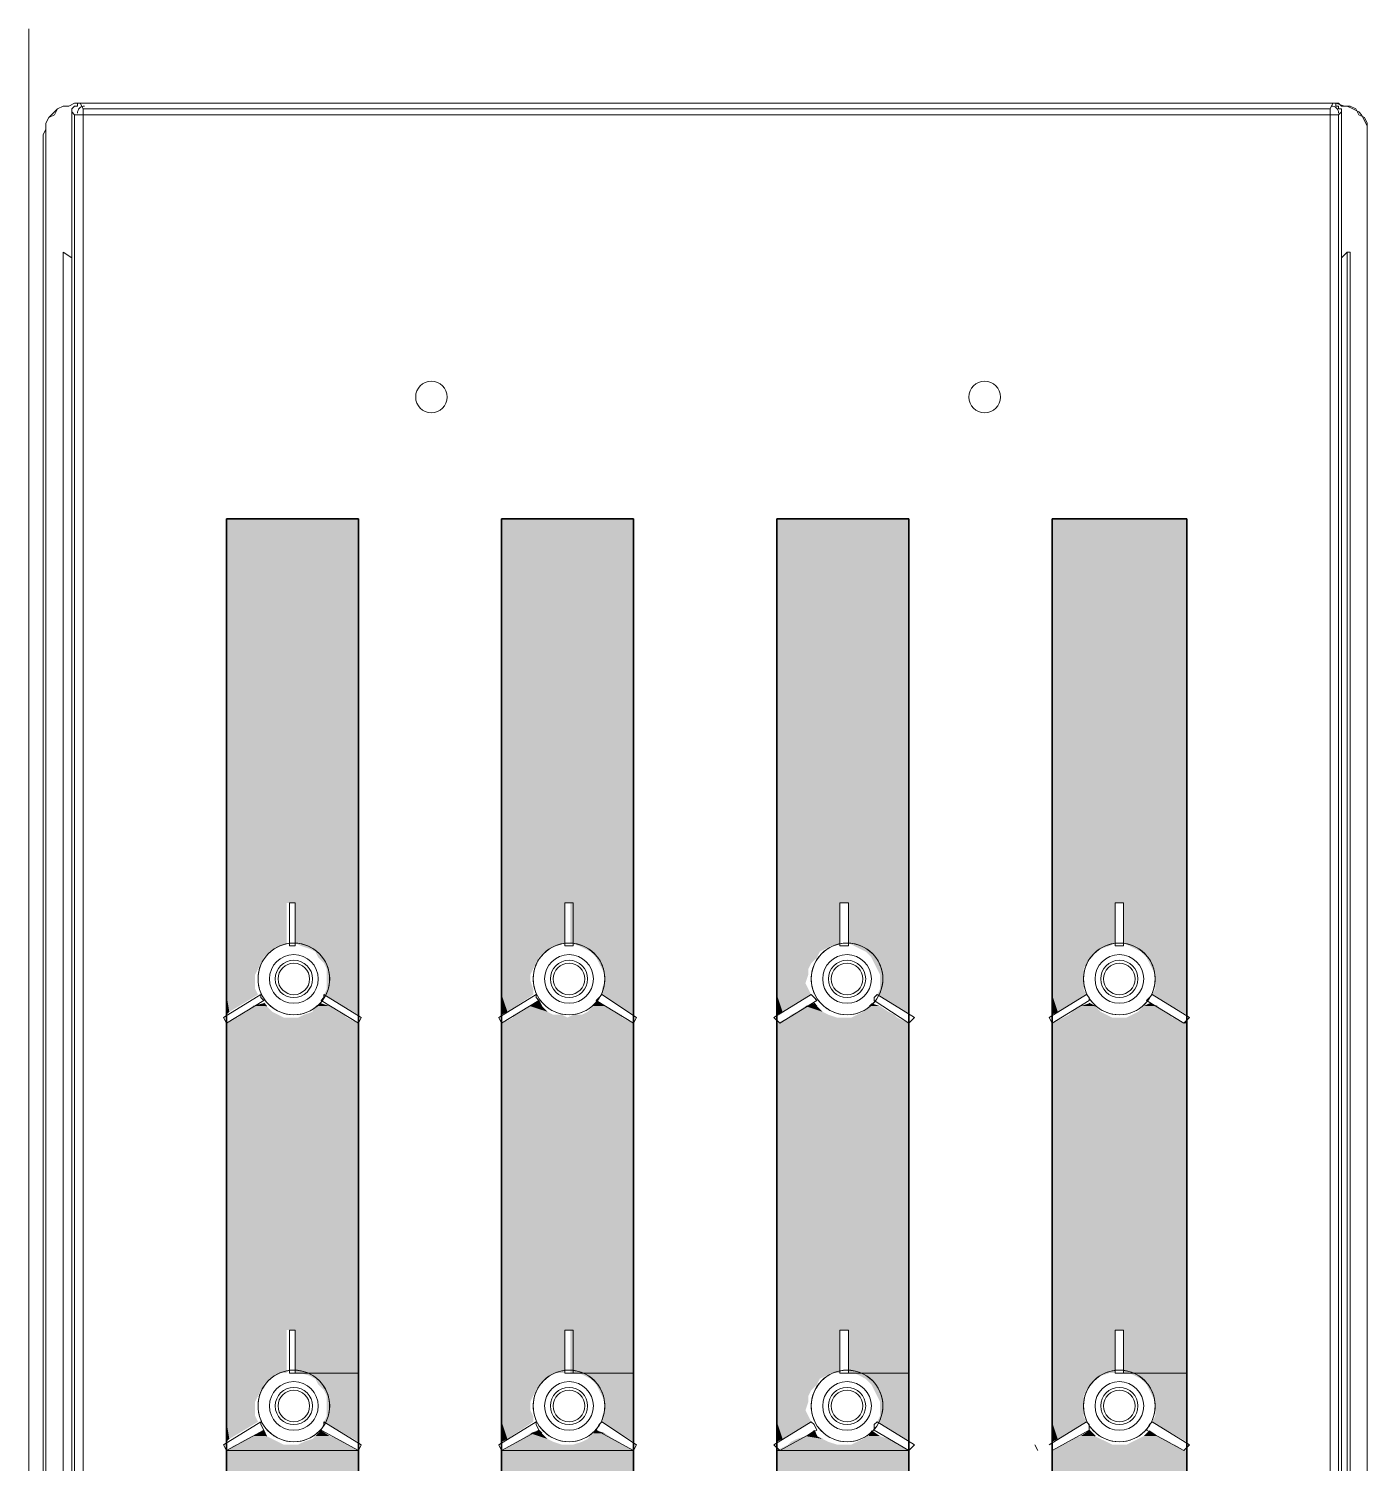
# Model space of a CAD drawing. Header units: millimetres. Extents: x -305 to 1353, y -289 to 1176.
# Drawn here: x -151.35 to -125.13, y 446.38 to 474.49 of the extents above; entities that cross this region are included whole.
import ezdxf

# ---------------------------------------------------------------- set-up
doc = ezdxf.new("R2010")
doc.units = ezdxf.units.MM
doc.header["$MEASUREMENT"] = 0
doc.layers.add('PDF_0', color=7, linetype='Continuous')

msp = doc.modelspace()

# ---------------------------------------------------------------- linework, layer by layer
at = {"layer": 'PDF_0', "lineweight": 18}
for points in [[(-151.353, 421.587), (-151.353, 474.487), (-151.353, 421.587)], [(-125.745, 473.027), (-125.576, 472.971), (-125.464, 472.971), (-125.352, 472.915), (-125.296, 472.803), (-125.183, 472.747), (-125.127, 472.634), (-125.127, 472.522), (-125.127, 472.41), (-125.127, 472.522), (-125.127, 472.578), (-125.183, 472.69), (-125.239, 472.803), (-125.296, 472.859), (-125.408, 472.915), (-125.52, 472.971), (-125.633, 472.971), (-125.689, 473.027), (-150.454, 473.027), (-150.566, 472.971), (-150.679, 472.971), (-150.791, 472.915), (-150.903, 472.803), (-150.959, 472.747), (-151.016, 472.634), (-151.016, 472.522), (-151.072, 472.41), (-151.072, 421.812)], [(-150.454, 473.027), (-150.566, 472.971), (-150.679, 472.971), (-150.791, 472.915), (-150.847, 472.803), (-150.959, 472.747), (-151.016, 472.634), (-151.016, 472.522), (-151.072, 472.41)], [(-125.633, 472.859), (-125.633, 472.915), (-125.689, 472.915), (-125.689, 472.971), (-125.745, 472.971), (-125.745, 473.027), (-125.801, 473.027), (-150.342, 473.027), (-150.398, 473.027), (-150.398, 472.971), (-150.454, 472.971), (-150.51, 472.915), (-150.51, 472.859)], [(-150.51, 469.995), (-150.51, 472.859), (-150.454, 472.803), (-150.454, 436.75), (-150.51, 436.75), (-150.51, 436.525), (-150.454, 436.525), (-150.454, 436.188), (-150.454, 436.132), (-150.454, 436.076), (-150.454, 436.02), (-150.454, 435.964), (-150.454, 432.931), (-150.454, 432.875), (-150.454, 432.819), (-150.454, 432.763), (-150.454, 432.707), (-150.454, 423.441), (-150.286, 423.441), (-150.342, 423.384), (-150.342, 423.328), (-150.342, 423.272)], [(-150.286, 472.915), (-150.286, 472.803), (-150.454, 472.803)], [(-150.342, 473.027), (-150.286, 472.915), (-125.857, 472.915), (-125.801, 473.027)], [(-125.857, 436.75), (-125.857, 472.803), (-150.286, 472.803), (-150.286, 436.75)], [(-125.689, 472.803), (-125.857, 472.803), (-125.857, 472.915)], [(-125.857, 432.707), (-125.857, 423.441), (-125.689, 423.441), (-125.689, 432.707), (-125.689, 432.763), (-125.689, 432.819), (-125.689, 432.875), (-125.689, 432.931), (-125.689, 435.964), (-125.689, 436.02), (-125.689, 436.076), (-125.689, 436.132), (-125.689, 436.188), (-125.689, 436.525), (-125.633, 436.525), (-125.633, 436.75), (-125.689, 436.75), (-125.689, 472.803), (-125.633, 472.859), (-125.633, 469.995)], [(-151.016, 472.578), (-151.016, 421.812)], [(-125.127, 472.578), (-125.127, 421.812), (-125.127, 472.41)], [(-125.52, 470.107), (-125.633, 469.995), (-125.633, 423.16), (-125.633, 422.991), (-125.689, 422.823), (-125.801, 422.711), (-125.857, 422.598), (-126.026, 422.486), (-126.138, 422.43), (-126.306, 422.374), (-126.475, 422.317), (-149.724, 422.317), (-149.836, 422.374), (-150.005, 422.43), (-150.173, 422.486), (-150.286, 422.598), (-150.398, 422.711), (-150.454, 422.823), (-150.51, 422.991), (-150.51, 423.16), (-150.51, 469.995), (-150.679, 470.107), (-150.679, 423.16), (-150.679, 470.107)], [(-125.52, 423.16), (-125.52, 470.107), (-125.464, 470.107), (-125.464, 423.16), (-125.52, 423.16), (-125.52, 422.991), (-125.576, 422.767), (-125.689, 422.654), (-125.801, 422.486), (-125.913, 422.374), (-126.082, 422.261), (-126.25, 422.205), (-126.475, 422.205), (-126.419, 422.205), (-126.25, 422.205), (-126.082, 422.261), (-125.913, 422.374), (-125.745, 422.486), (-125.633, 422.598), (-125.576, 422.767), (-125.52, 422.935), (-125.464, 423.16)], [(-131.361, 446.746), (-130.631, 447.195), (-130.574, 447.139), (-130.574, 447.027), (-131.304, 446.634)], [(-131.641, 446.746), (-131.585, 446.634)]]:
    msp.add_lwpolyline(points, dxfattribs=at)
for points in [[(-151.353, 421.587), (-151.353, 474.487)], [(-146.242, 456.517), (-146.242, 457.36), (-146.13, 457.36), (-146.13, 456.517), (-146.186, 456.517)], [(-140.851, 456.517), (-140.851, 457.36), (-140.683, 457.36), (-140.683, 456.517), (-140.795, 456.517)], [(-135.46, 456.517), (-135.46, 457.36), (-135.292, 457.36), (-135.292, 456.517), (-135.348, 456.517)], [(-130.069, 456.517), (-130.069, 457.36), (-129.901, 457.36), (-129.901, 456.517), (-130.013, 456.517)], [(-146.748, 455.45), (-147.478, 455.001), (-147.534, 455.113), (-146.804, 455.563), (-146.804, 455.506)], [(-145.568, 455.563), (-144.838, 455.113), (-144.894, 455.001), (-145.625, 455.45), (-145.568, 455.506)], [(-141.357, 455.45), (-142.087, 455.001), (-142.143, 455.113), (-141.413, 455.563), (-141.413, 455.506)], [(-140.121, 455.563), (-139.447, 455.113), (-139.503, 455.001), (-140.233, 455.45), (-140.177, 455.506)], [(-135.909, 455.45), (-136.639, 455.001), (-136.752, 455.113), (-136.022, 455.563), (-135.965, 455.506)], [(-134.73, 455.563), (-134, 455.113), (-134.112, 455.001), (-134.786, 455.45), (-134.786, 455.506)], [(-130.574, 455.45), (-131.304, 455.001), (-131.361, 455.113), (-130.631, 455.563), (-130.574, 455.506)], [(-129.339, 455.563), (-128.609, 455.113), (-128.721, 455.001), (-129.451, 455.45), (-129.395, 455.506)], [(-146.242, 448.15), (-146.242, 448.992), (-146.13, 448.992), (-146.13, 448.15), (-146.186, 448.15)], [(-140.851, 448.15), (-140.851, 448.992), (-140.683, 448.992), (-140.683, 448.15), (-140.795, 448.15)], [(-135.46, 448.15), (-135.46, 448.992), (-135.292, 448.992), (-135.292, 448.15), (-135.348, 448.15)], [(-130.069, 448.15), (-130.069, 448.992), (-129.901, 448.992), (-129.901, 448.15), (-130.013, 448.15)], [(-146.748, 447.027), (-147.478, 446.634), (-147.534, 446.746), (-146.804, 447.195), (-146.804, 447.139)], [(-145.568, 447.195), (-144.838, 446.746), (-144.894, 446.634), (-145.625, 447.027), (-145.568, 447.139)], [(-141.357, 447.027), (-142.087, 446.634), (-142.143, 446.746), (-141.413, 447.195), (-141.413, 447.139)], [(-140.121, 447.195), (-139.447, 446.746), (-139.503, 446.634), (-140.233, 447.027), (-140.177, 447.139)], [(-135.909, 447.027), (-136.639, 446.634), (-136.752, 446.746), (-136.022, 447.195), (-135.965, 447.139)], [(-134.73, 447.195), (-134, 446.746), (-134.112, 446.634), (-134.786, 447.027), (-134.786, 447.139)], [(-129.339, 447.195), (-128.609, 446.746), (-128.721, 446.634), (-129.451, 447.027), (-129.395, 447.139)]]:
    msp.add_lwpolyline(points, close=True, dxfattribs=at)
at = {"layer": 'PDF_0', "lineweight": 25}
for points in [[(-144.894, 359.141), (-144.894, 464.885), (-147.478, 464.885), (-147.478, 359.141)], [(-144.894, 464.885), (-144.894, 359.141), (-147.478, 359.141), (-147.478, 464.885)], [(-139.503, 359.141), (-139.503, 464.885), (-142.087, 464.885), (-142.087, 359.141)], [(-139.503, 464.885), (-139.503, 359.141), (-142.087, 359.141), (-142.087, 464.885)], [(-134.112, 359.141), (-134.112, 464.885), (-136.696, 464.885), (-136.696, 359.141)], [(-134.112, 464.885), (-134.112, 359.141), (-136.696, 359.141), (-136.696, 464.885)], [(-128.665, 359.141), (-128.665, 464.885), (-131.304, 464.885), (-131.304, 359.141)], [(-128.665, 464.885), (-128.665, 359.141), (-131.304, 359.141), (-131.304, 464.885)]]:
    msp.add_lwpolyline(points, close=True, dxfattribs=at)
at = {"layer": 'PDF_0', "color": 31, "lineweight": 0, "true_color": 0xfdcc66}
for points in [[(-146.691, 455.338), (-146.748, 455.394), (-146.691, 455.338)], [(-141.3, 455.338), (-141.357, 455.45), (-141.3, 455.338)], [(-135.909, 455.338), (-135.965, 455.394), (-135.909, 455.338)], [(-130.462, 455.338), (-130.574, 455.394), (-130.462, 455.338)], [(-144.894, 455.001), (-144.894, 455.001), (-144.894, 455.001)], [(-144.894, 455.001), (-144.894, 455.001), (-144.894, 455.001)], [(-139.503, 455.001), (-139.503, 455.001), (-139.503, 455.001)], [(-139.503, 455.001), (-139.503, 455.001), (-139.503, 455.001)], [(-134.112, 455.001), (-134.112, 455.001), (-134.112, 455.001)], [(-134.112, 455.001), (-134.112, 455.001), (-134.112, 455.001)], [(-144.894, 448.15), (-146.13, 448.15), (-144.894, 448.15)], [(-139.503, 448.15), (-140.739, 448.15), (-139.503, 448.15)], [(-134.112, 448.15), (-135.292, 448.15), (-134.112, 448.15)], [(-128.665, 448.15), (-129.901, 448.15), (-128.665, 448.15)], [(-146.691, 446.914), (-146.748, 447.027), (-146.691, 446.914)], [(-141.3, 446.97), (-141.357, 447.027), (-141.3, 446.97)], [(-135.909, 446.914), (-135.965, 447.027), (-135.909, 446.914)], [(-130.462, 446.914), (-130.574, 447.027), (-130.462, 446.914)], [(-144.894, 446.634), (-147.478, 446.634), (-144.894, 446.634)], [(-139.503, 446.634), (-142.087, 446.634), (-139.503, 446.634)], [(-134.112, 446.634), (-136.696, 446.634), (-134.112, 446.634)]]:
    msp.add_lwpolyline(points, dxfattribs=at)
for points in [[(-144.894, 455.169), (-144.894, 455.169), (-144.894, 455.169)], [(-139.503, 455.169), (-139.503, 455.169), (-139.503, 455.169)], [(-134.112, 455.169), (-134.112, 455.169), (-134.112, 455.169)], [(-128.665, 455.169), (-128.665, 455.169), (-128.665, 455.169)], [(-144.894, 446.802), (-144.894, 446.802), (-144.894, 446.802)], [(-139.503, 446.802), (-139.503, 446.802), (-139.503, 446.802)], [(-134.112, 446.802), (-134.112, 446.802), (-134.112, 446.802)], [(-128.665, 446.802), (-128.665, 446.802), (-128.665, 446.802)]]:
    msp.add_lwpolyline(points, close=True, dxfattribs=at)
at = {"layer": 'PDF_0', "lineweight": 18}
for centre, radius in [((-143.462, 467.271), 0.309), ((-132.624, 467.271), 0.309), ((-146.158, 455.871), 0.702), ((-140.767, 455.871), 0.702), ((-135.32, 455.871), 0.702), ((-129.985, 455.871), 0.702), ((-146.158, 455.871), 0.477), ((-146.158, 455.871), 0.365), ((-146.158, 455.871), 0.309), ((-140.767, 455.871), 0.477), ((-140.767, 455.871), 0.365), ((-140.767, 455.871), 0.309), ((-135.32, 455.871), 0.477), ((-135.32, 455.871), 0.365), ((-135.32, 455.871), 0.309), ((-129.985, 455.871), 0.477), ((-129.985, 455.871), 0.365), ((-129.985, 455.871), 0.309), ((-146.158, 447.504), 0.702), ((-140.767, 447.504), 0.702), ((-135.32, 447.504), 0.702), ((-129.985, 447.504), 0.702), ((-146.158, 447.504), 0.477), ((-146.158, 447.504), 0.365), ((-146.158, 447.504), 0.309), ((-140.767, 447.504), 0.477), ((-140.767, 447.504), 0.365), ((-140.767, 447.504), 0.309), ((-135.32, 447.504), 0.477), ((-135.32, 447.504), 0.365), ((-135.32, 447.504), 0.309), ((-129.985, 447.504), 0.477), ((-129.985, 447.504), 0.365), ((-129.985, 447.504), 0.309)]:
    msp.add_circle(centre, radius, dxfattribs=at)
for centre, radius, start, end in [((-150.257, 472.831), 0.14, 89.9915, 180.0085), ((-125.829, 472.831), 0.14, 359.9915, 90.0085), ((-146.158, 455.871), 0.702, 96.1544, 203.8487), ((-146.158, 455.871), 0.702, 336.1489, 83.8401), ((-140.767, 455.871), 0.702, 96.1544, 203.8487), ((-140.767, 455.871), 0.702, 336.1489, 83.8401), ((-135.32, 455.871), 0.702, 96.1544, 203.8487), ((-135.32, 455.871), 0.702, 336.1489, 83.8401), ((-129.985, 455.871), 0.702, 96.1544, 203.8487), ((-129.985, 455.871), 0.702, 336.1489, 83.8401), ((-146.158, 455.871), 0.702, 216.1505, 323.8484), ((-140.767, 455.871), 0.702, 216.1505, 323.8484), ((-135.32, 455.871), 0.702, 216.1505, 323.8484), ((-129.985, 455.871), 0.702, 216.1505, 323.8484), ((-146.158, 447.504), 0.702, 96.1544, 203.8487), ((-146.158, 447.504), 0.702, 336.1489, 83.8401), ((-140.767, 447.504), 0.702, 96.1544, 203.8487), ((-140.767, 447.504), 0.702, 336.1489, 83.8401), ((-135.32, 447.504), 0.702, 96.1544, 203.8487), ((-135.32, 447.504), 0.702, 336.1489, 83.8401), ((-129.985, 447.504), 0.702, 96.1544, 203.8487), ((-129.985, 447.504), 0.702, 336.1489, 83.8401), ((-146.158, 447.504), 0.702, 216.1505, 323.8484), ((-140.767, 447.504), 0.702, 216.1505, 323.8484), ((-135.32, 447.504), 0.702, 216.1505, 323.8484), ((-129.985, 447.504), 0.702, 216.1505, 323.8484)]:
    msp.add_arc(centre, radius, start, end, dxfattribs=at)
at = {"layer": 'PDF_0', "color": 31, "true_color": 0xfdcc66, "transparency": 33554559}
for points in [[(-144.894, 464.885), (-147.478, 464.885), (-144.894, 457.36)], [(-147.478, 464.885), (-144.894, 457.36), (-147.478, 457.36)], [(-139.503, 464.885), (-142.087, 464.885), (-139.503, 457.36)], [(-142.087, 464.885), (-139.503, 457.36), (-142.087, 457.36)], [(-134.112, 464.885), (-136.696, 464.885), (-134.112, 457.36)], [(-136.696, 464.885), (-134.112, 457.36), (-136.696, 457.36)], [(-128.665, 464.885), (-131.304, 464.885), (-128.665, 457.36)], [(-131.304, 464.885), (-128.665, 457.36), (-131.304, 457.36)], [(-146.298, 457.36), (-147.478, 457.36), (-146.298, 456.573)], [(-147.478, 457.36), (-146.298, 456.573), (-147.478, 456.573)], [(-144.894, 457.36), (-146.13, 457.36), (-144.894, 456.573)], [(-146.13, 457.36), (-144.894, 456.573), (-146.13, 456.573)], [(-140.851, 457.36), (-142.087, 457.36), (-140.851, 456.573)], [(-142.087, 457.36), (-140.851, 456.573), (-142.087, 456.573)], [(-139.503, 457.36), (-140.739, 457.36), (-139.503, 456.573)], [(-140.739, 457.36), (-139.503, 456.573), (-140.739, 456.573)], [(-135.46, 457.36), (-136.696, 457.36), (-135.46, 456.573)], [(-136.696, 457.36), (-135.46, 456.573), (-136.696, 456.573)], [(-134.112, 457.36), (-135.292, 457.36), (-134.112, 456.573)], [(-135.292, 457.36), (-134.112, 456.573), (-135.292, 456.573)], [(-130.069, 457.36), (-131.304, 457.36), (-130.069, 456.573)], [(-131.304, 457.36), (-130.069, 456.573), (-131.304, 456.573)], [(-128.665, 457.36), (-129.901, 457.36), (-128.665, 456.573)], [(-129.901, 457.36), (-128.665, 456.573), (-129.901, 456.573)], [(-146.298, 456.573), (-147.478, 456.573), (-146.411, 456.517)], [(-147.478, 456.573), (-146.411, 456.517), (-147.478, 456.517)], [(-146.411, 456.517), (-147.478, 456.517), (-146.523, 456.461)], [(-147.478, 456.517), (-146.523, 456.461), (-147.478, 456.461)], [(-146.523, 456.461), (-147.478, 456.461), (-146.635, 456.405)], [(-147.478, 456.461), (-146.635, 456.405), (-147.478, 456.405)], [(-144.894, 456.573), (-146.13, 456.573), (-144.894, 456.517)], [(-146.13, 456.573), (-144.894, 456.517), (-146.018, 456.517)], [(-144.894, 456.517), (-146.018, 456.517), (-144.894, 456.461)], [(-146.018, 456.517), (-144.894, 456.461), (-145.849, 456.461)], [(-144.894, 456.461), (-145.849, 456.461), (-144.894, 456.405)], [(-145.849, 456.461), (-144.894, 456.405), (-145.737, 456.405)], [(-140.851, 456.573), (-142.087, 456.573), (-141.02, 456.517)], [(-142.087, 456.573), (-141.02, 456.517), (-142.087, 456.517)], [(-141.02, 456.517), (-142.087, 456.517), (-141.132, 456.461)], [(-142.087, 456.517), (-141.132, 456.461), (-142.087, 456.461)], [(-141.132, 456.461), (-142.087, 456.461), (-141.244, 456.405)], [(-142.087, 456.461), (-141.244, 456.405), (-142.087, 456.405)], [(-139.503, 456.573), (-140.739, 456.573), (-139.503, 456.517)], [(-140.739, 456.573), (-139.503, 456.517), (-140.57, 456.517)], [(-139.503, 456.517), (-140.57, 456.517), (-139.503, 456.461)], [(-140.57, 456.517), (-139.503, 456.461), (-140.458, 456.461)], [(-139.503, 456.461), (-140.458, 456.461), (-139.503, 456.405)], [(-140.458, 456.461), (-139.503, 456.405), (-140.346, 456.405)], [(-135.46, 456.573), (-136.696, 456.573), (-135.629, 456.517)], [(-136.696, 456.573), (-135.629, 456.517), (-136.696, 456.517)], [(-135.629, 456.517), (-136.696, 456.517), (-135.741, 456.461)], [(-136.696, 456.517), (-135.741, 456.461), (-136.696, 456.461)], [(-135.741, 456.461), (-136.696, 456.461), (-135.853, 456.405)], [(-136.696, 456.461), (-135.853, 456.405), (-136.696, 456.405)], [(-134.112, 456.573), (-135.292, 456.573), (-134.112, 456.517)], [(-135.292, 456.573), (-134.112, 456.517), (-135.179, 456.517)], [(-134.112, 456.517), (-135.179, 456.517), (-134.112, 456.461)], [(-135.179, 456.517), (-134.112, 456.461), (-135.067, 456.461)], [(-134.112, 456.461), (-135.067, 456.461), (-134.112, 456.405)], [(-135.067, 456.461), (-134.112, 456.405), (-134.955, 456.405)], [(-130.069, 456.573), (-131.304, 456.573), (-130.181, 456.517)], [(-131.304, 456.573), (-130.181, 456.517), (-131.304, 456.517)], [(-130.181, 456.517), (-131.304, 456.517), (-130.35, 456.461)], [(-131.304, 456.517), (-130.35, 456.461), (-131.304, 456.461)], [(-130.35, 456.461), (-131.304, 456.461), (-130.462, 456.405)], [(-131.304, 456.461), (-130.462, 456.405), (-131.304, 456.405)], [(-128.665, 456.573), (-129.901, 456.573), (-128.665, 456.517)], [(-129.901, 456.573), (-128.665, 456.517), (-129.788, 456.517)], [(-128.665, 456.517), (-129.788, 456.517), (-128.665, 456.461)], [(-129.788, 456.517), (-128.665, 456.461), (-129.676, 456.461)], [(-128.665, 456.461), (-129.676, 456.461), (-128.665, 456.405)], [(-129.676, 456.461), (-128.665, 456.405), (-129.564, 456.405)], [(-146.635, 456.405), (-147.478, 456.405), (-146.748, 456.293)], [(-147.478, 456.405), (-146.748, 456.293), (-147.478, 456.293)], [(-146.748, 456.293), (-147.478, 456.293), (-146.804, 456.18)], [(-147.478, 456.293), (-146.804, 456.18), (-147.478, 456.18)], [(-146.804, 456.18), (-147.478, 456.18), (-146.86, 456.068)], [(-147.478, 456.18), (-146.86, 456.068), (-147.478, 456.068)], [(-144.894, 456.405), (-145.737, 456.405), (-144.894, 456.293)], [(-145.737, 456.405), (-144.894, 456.293), (-145.681, 456.293)], [(-144.894, 456.293), (-145.681, 456.293), (-144.894, 456.18)], [(-145.681, 456.293), (-144.894, 456.18), (-145.568, 456.18)], [(-144.894, 456.18), (-145.568, 456.18), (-144.894, 456.068)], [(-145.568, 456.18), (-144.894, 456.068), (-145.512, 456.068)], [(-141.244, 456.405), (-142.087, 456.405), (-141.357, 456.293)], [(-142.087, 456.405), (-141.357, 456.293), (-142.087, 456.293)], [(-141.357, 456.293), (-142.087, 456.293), (-141.413, 456.18)], [(-142.087, 456.293), (-141.413, 456.18), (-142.087, 456.18)], [(-141.413, 456.18), (-142.087, 456.18), (-141.469, 456.068)], [(-142.087, 456.18), (-141.469, 456.068), (-142.087, 456.068)], [(-139.503, 456.405), (-140.346, 456.405), (-139.503, 456.293)], [(-140.346, 456.405), (-139.503, 456.293), (-140.233, 456.293)], [(-139.503, 456.293), (-140.233, 456.293), (-139.503, 456.18)], [(-140.233, 456.293), (-139.503, 456.18), (-140.177, 456.18)], [(-139.503, 456.18), (-140.177, 456.18), (-139.503, 456.068)], [(-140.177, 456.18), (-139.503, 456.068), (-140.121, 456.068)], [(-135.853, 456.405), (-136.696, 456.405), (-135.909, 456.293)], [(-136.696, 456.405), (-135.909, 456.293), (-136.696, 456.293)], [(-135.909, 456.293), (-136.696, 456.293), (-136.022, 456.18)], [(-136.696, 456.293), (-136.022, 456.18), (-136.696, 456.18)], [(-136.022, 456.18), (-136.696, 456.18), (-136.078, 456.068)], [(-136.696, 456.18), (-136.078, 456.068), (-136.696, 456.068)], [(-134.112, 456.405), (-134.955, 456.405), (-134.112, 456.293)], [(-134.955, 456.405), (-134.112, 456.293), (-134.842, 456.293)], [(-134.112, 456.293), (-134.842, 456.293), (-134.112, 456.18)], [(-134.842, 456.293), (-134.112, 456.18), (-134.786, 456.18)], [(-134.112, 456.18), (-134.786, 456.18), (-134.112, 456.068)], [(-134.786, 456.18), (-134.112, 456.068), (-134.73, 456.068)], [(-130.462, 456.405), (-131.304, 456.405), (-130.518, 456.293)], [(-131.304, 456.405), (-130.518, 456.293), (-131.304, 456.293)], [(-130.518, 456.293), (-131.304, 456.293), (-130.631, 456.18)], [(-131.304, 456.293), (-130.631, 456.18), (-131.304, 456.18)], [(-130.631, 456.18), (-131.304, 456.18), (-130.687, 456.068)], [(-131.304, 456.18), (-130.687, 456.068), (-131.304, 456.068)], [(-128.665, 456.405), (-129.564, 456.405), (-128.665, 456.293)], [(-129.564, 456.405), (-128.665, 456.293), (-129.451, 456.293)], [(-128.665, 456.293), (-129.451, 456.293), (-128.665, 456.18)], [(-129.451, 456.293), (-128.665, 456.18), (-129.395, 456.18)], [(-128.665, 456.18), (-129.395, 456.18), (-128.665, 456.068)], [(-129.395, 456.18), (-128.665, 456.068), (-129.339, 456.068)], [(-146.86, 456.068), (-147.478, 456.068), (-146.916, 455.956)], [(-147.478, 456.068), (-146.916, 455.956), (-147.478, 455.956)], [(-146.916, 455.956), (-147.478, 455.956), (-146.916, 455.787)], [(-147.478, 455.956), (-146.916, 455.787), (-147.478, 455.787)], [(-144.894, 456.068), (-145.512, 456.068), (-144.894, 455.956)], [(-145.512, 456.068), (-144.894, 455.956), (-145.512, 455.956)], [(-144.894, 455.956), (-145.512, 455.956), (-144.894, 455.787)], [(-145.512, 455.956), (-144.894, 455.787), (-145.512, 455.787)], [(-141.469, 456.068), (-142.087, 456.068), (-141.525, 455.956)], [(-142.087, 456.068), (-141.525, 455.956), (-142.087, 455.956)], [(-141.525, 455.956), (-142.087, 455.956), (-141.525, 455.843)], [(-142.087, 455.956), (-141.525, 455.843), (-142.087, 455.843)], [(-139.503, 456.068), (-140.121, 456.068), (-139.503, 455.956)], [(-140.121, 456.068), (-139.503, 455.956), (-140.065, 455.956)], [(-139.503, 455.956), (-140.065, 455.956), (-139.503, 455.843)], [(-140.065, 455.956), (-139.503, 455.843), (-140.065, 455.843)], [(-136.078, 456.068), (-136.696, 456.068), (-136.078, 455.956)], [(-136.696, 456.068), (-136.078, 455.956), (-136.696, 455.956)], [(-136.078, 455.956), (-136.696, 455.956), (-136.134, 455.787)], [(-136.696, 455.956), (-136.134, 455.787), (-136.696, 455.787)], [(-134.112, 456.068), (-134.73, 456.068), (-134.112, 455.956)], [(-134.73, 456.068), (-134.112, 455.956), (-134.674, 455.956)], [(-134.112, 455.956), (-134.674, 455.956), (-134.112, 455.787)], [(-134.674, 455.956), (-134.112, 455.787), (-134.674, 455.787)], [(-130.687, 456.068), (-131.304, 456.068), (-130.687, 455.956)], [(-131.304, 456.068), (-130.687, 455.956), (-131.304, 455.956)], [(-130.687, 455.956), (-131.304, 455.956), (-130.687, 455.787)], [(-131.304, 455.956), (-130.687, 455.787), (-131.304, 455.787)], [(-128.665, 456.068), (-129.339, 456.068), (-128.665, 455.956)], [(-129.339, 456.068), (-128.665, 455.956), (-129.283, 455.956)], [(-128.665, 455.956), (-129.283, 455.956), (-128.665, 455.787)], [(-129.283, 455.956), (-128.665, 455.787), (-129.283, 455.787)], [(-146.916, 455.787), (-147.478, 455.787), (-146.916, 455.675)], [(-147.478, 455.787), (-146.916, 455.675), (-147.478, 455.675)], [(-146.916, 455.675), (-147.478, 455.675), (-146.86, 455.563)], [(-147.478, 455.675), (-146.86, 455.563), (-147.478, 455.563)], [(-145.512, 455.675), (-144.894, 455.563), (-145.568, 455.563)], [(-144.894, 455.787), (-145.512, 455.787), (-144.894, 455.675)], [(-145.512, 455.787), (-144.894, 455.675), (-145.512, 455.675)], [(-144.894, 455.675), (-145.512, 455.675), (-144.894, 455.563)], [(-141.525, 455.843), (-142.087, 455.843), (-141.469, 455.675)], [(-142.087, 455.843), (-141.469, 455.675), (-142.087, 455.675)], [(-141.469, 455.675), (-142.087, 455.675), (-141.469, 455.563)], [(-142.087, 455.675), (-141.469, 455.563), (-142.087, 455.563)], [(-140.065, 455.843), (-139.503, 455.675), (-140.121, 455.675)], [(-139.503, 455.675), (-140.121, 455.675), (-139.503, 455.563)], [(-140.121, 455.675), (-139.503, 455.563), (-140.121, 455.563)], [(-139.503, 455.843), (-140.065, 455.843), (-139.503, 455.675)], [(-136.134, 455.787), (-136.696, 455.787), (-136.078, 455.675)], [(-136.696, 455.787), (-136.078, 455.675), (-136.696, 455.675)], [(-136.078, 455.675), (-136.696, 455.675), (-136.022, 455.563)], [(-136.696, 455.675), (-136.022, 455.563), (-136.696, 455.563)], [(-134.674, 455.675), (-134.112, 455.563), (-134.73, 455.563)], [(-134.112, 455.787), (-134.674, 455.787), (-134.112, 455.675)], [(-134.674, 455.787), (-134.112, 455.675), (-134.674, 455.675)], [(-134.112, 455.675), (-134.674, 455.675), (-134.112, 455.563)], [(-130.687, 455.787), (-131.304, 455.787), (-130.687, 455.675)], [(-131.304, 455.787), (-130.687, 455.675), (-131.304, 455.675)], [(-130.687, 455.675), (-131.304, 455.675), (-130.631, 455.563)], [(-131.304, 455.675), (-130.631, 455.563), (-131.304, 455.563)], [(-129.283, 455.675), (-128.665, 455.563), (-129.339, 455.563)], [(-128.665, 455.787), (-129.283, 455.787), (-128.665, 455.675)], [(-129.283, 455.787), (-128.665, 455.675), (-129.283, 455.675)], [(-128.665, 455.675), (-129.283, 455.675), (-128.665, 455.563)], [(-146.86, 455.563), (-147.478, 455.563), (-147.422, 455.226)], [(-147.478, 455.563), (-147.422, 455.226), (-147.478, 455.226)], [(-146.972, 455.338), (-146.579, 455.226), (-147.085, 455.226)], [(-146.748, 455.394), (-146.691, 455.338), (-146.972, 455.338)], [(-146.691, 455.338), (-146.972, 455.338), (-146.579, 455.226)], [(-145.737, 455.338), (-145.288, 455.226), (-145.793, 455.226)], [(-145.625, 455.394), (-145.456, 455.338), (-145.737, 455.338)], [(-145.456, 455.338), (-145.737, 455.338), (-145.288, 455.226)], [(-144.894, 455.563), (-145.568, 455.563), (-144.894, 455.169)], [(-145.568, 455.563), (-144.894, 455.169), (-144.894, 455.169)], [(-141.469, 455.563), (-142.087, 455.563), (-141.974, 455.226)], [(-142.087, 455.563), (-141.974, 455.226), (-142.087, 455.226)], [(-141.525, 455.338), (-141.188, 455.226), (-141.694, 455.226)], [(-141.357, 455.45), (-141.3, 455.338), (-141.525, 455.338)], [(-141.3, 455.338), (-141.525, 455.338), (-141.188, 455.226)], [(-140.29, 455.338), (-139.896, 455.226), (-140.402, 455.226)], [(-140.233, 455.45), (-140.065, 455.338), (-140.29, 455.338)], [(-140.065, 455.338), (-140.29, 455.338), (-139.896, 455.226)], [(-139.503, 455.563), (-140.121, 455.563), (-139.503, 455.169)], [(-140.121, 455.563), (-139.503, 455.169), (-139.503, 455.169)], [(-136.022, 455.563), (-136.696, 455.563), (-136.583, 455.226)], [(-136.696, 455.563), (-136.583, 455.226), (-136.696, 455.226)], [(-136.134, 455.338), (-135.797, 455.226), (-136.302, 455.226)], [(-135.965, 455.394), (-135.909, 455.338), (-136.134, 455.338)], [(-135.909, 455.338), (-136.134, 455.338), (-135.797, 455.226)], [(-134.898, 455.338), (-134.505, 455.226), (-135.011, 455.226)], [(-134.842, 455.394), (-134.674, 455.338), (-134.898, 455.338)], [(-134.674, 455.338), (-134.898, 455.338), (-134.505, 455.226)], [(-134.112, 455.563), (-134.73, 455.563), (-134.112, 455.169)], [(-134.73, 455.563), (-134.112, 455.169), (-134.112, 455.169)], [(-130.631, 455.563), (-131.304, 455.563), (-131.192, 455.226)], [(-131.304, 455.563), (-131.192, 455.226), (-131.304, 455.226)], [(-130.743, 455.338), (-130.35, 455.226), (-130.911, 455.226)], [(-130.574, 455.394), (-130.462, 455.338), (-130.743, 455.338)], [(-130.462, 455.338), (-130.743, 455.338), (-130.35, 455.226)], [(-129.507, 455.338), (-129.114, 455.226), (-129.62, 455.226)], [(-129.395, 455.394), (-129.227, 455.338), (-129.507, 455.338)], [(-129.227, 455.338), (-129.507, 455.338), (-129.114, 455.226)], [(-128.665, 455.563), (-129.339, 455.563), (-128.665, 455.169)], [(-129.339, 455.563), (-128.665, 455.169), (-128.665, 455.169)], [(-147.478, 455.226), (-147.422, 455.226), (-147.478, 455.169)], [(-147.309, 455.113), (-144.894, 455.001), (-147.478, 455.001)], [(-147.253, 455.113), (-146.186, 455.113), (-147.309, 455.113)], [(-145.119, 455.113), (-147.309, 455.113), (-144.894, 455.001)], [(-147.197, 455.169), (-146.355, 455.113), (-147.253, 455.113)], [(-146.355, 455.113), (-147.253, 455.113), (-146.186, 455.113)], [(-147.085, 455.226), (-146.467, 455.169), (-147.197, 455.169)], [(-146.467, 455.169), (-147.197, 455.169), (-146.355, 455.113)], [(-146.579, 455.226), (-147.085, 455.226), (-146.467, 455.169)], [(-145.119, 455.113), (-146.074, 455.113), (-146.186, 455.113)], [(-145.961, 455.169), (-145.119, 455.113), (-146.074, 455.113)], [(-146.074, 455.113), (-145.119, 455.113), (-145.119, 455.113)], [(-145.793, 455.226), (-145.175, 455.169), (-145.961, 455.169)], [(-145.175, 455.169), (-145.961, 455.169), (-145.119, 455.113)], [(-145.288, 455.226), (-145.793, 455.226), (-145.175, 455.169)], [(-144.894, 455.057), (-144.894, 455.001), (-144.894, 455.001)], [(-142.087, 455.226), (-141.974, 455.226), (-142.087, 455.169)], [(-141.862, 455.113), (-139.503, 455.001), (-142.087, 455.001)], [(-141.806, 455.169), (-140.907, 455.169), (-141.862, 455.169)], [(-140.907, 455.169), (-141.862, 455.169), (-140.795, 455.113)], [(-141.862, 455.169), (-140.795, 455.113), (-141.862, 455.113)], [(-139.728, 455.113), (-141.862, 455.113), (-139.503, 455.001)], [(-141.694, 455.226), (-141.076, 455.169), (-141.806, 455.169)], [(-141.076, 455.169), (-141.806, 455.169), (-140.907, 455.169)], [(-141.188, 455.226), (-141.694, 455.226), (-141.076, 455.169)], [(-140.683, 455.169), (-139.728, 455.113), (-140.795, 455.113)], [(-140.514, 455.169), (-139.728, 455.169), (-140.683, 455.169)], [(-139.728, 455.169), (-140.683, 455.169), (-139.728, 455.113)], [(-140.402, 455.226), (-139.784, 455.169), (-140.514, 455.169)], [(-139.784, 455.169), (-140.514, 455.169), (-139.728, 455.169)], [(-139.896, 455.226), (-140.402, 455.226), (-139.784, 455.169)], [(-139.503, 455.057), (-139.503, 455.001), (-139.503, 455.001)], [(-136.696, 455.226), (-136.583, 455.226), (-136.696, 455.169)], [(-136.471, 455.113), (-134.112, 455.001), (-136.696, 455.001)], [(-136.415, 455.169), (-135.516, 455.113), (-136.471, 455.113)], [(-135.404, 455.113), (-135.404, 455.113), (-136.471, 455.113)], [(-135.404, 455.113), (-136.471, 455.113), (-135.516, 455.113)], [(-134.337, 455.113), (-136.471, 455.113), (-134.112, 455.001)], [(-136.302, 455.226), (-135.685, 455.169), (-136.415, 455.169)], [(-135.685, 455.169), (-136.415, 455.169), (-135.516, 455.113)], [(-135.797, 455.226), (-136.302, 455.226), (-135.685, 455.169)], [(-134.337, 455.113), (-135.235, 455.113), (-135.404, 455.113)], [(-135.123, 455.169), (-134.337, 455.113), (-135.235, 455.113)], [(-135.235, 455.113), (-134.337, 455.113), (-134.337, 455.113)], [(-135.011, 455.226), (-134.393, 455.169), (-135.123, 455.169)], [(-134.393, 455.169), (-135.123, 455.169), (-134.337, 455.113)], [(-134.505, 455.226), (-135.011, 455.226), (-134.393, 455.169)], [(-134.112, 455.057), (-134.112, 455.001), (-134.112, 455.001)], [(-131.304, 455.226), (-131.192, 455.226), (-131.304, 455.169)], [(-131.08, 455.113), (-128.721, 455.001), (-131.304, 455.001)], [(-130.967, 455.169), (-130.125, 455.113), (-131.08, 455.113)], [(-130.013, 455.113), (-130.013, 455.113), (-131.08, 455.113)], [(-130.013, 455.113), (-131.08, 455.113), (-130.125, 455.113)], [(-128.89, 455.113), (-131.08, 455.113), (-128.721, 455.001)], [(-130.911, 455.226), (-130.237, 455.169), (-130.967, 455.169)], [(-130.237, 455.169), (-130.967, 455.169), (-130.125, 455.113)], [(-130.35, 455.226), (-130.911, 455.226), (-130.237, 455.169)], [(-129.844, 455.113), (-128.89, 455.113), (-130.013, 455.113)], [(-129.732, 455.169), (-128.946, 455.113), (-129.844, 455.113)], [(-128.946, 455.113), (-129.844, 455.113), (-128.89, 455.113)], [(-129.62, 455.226), (-129.002, 455.169), (-129.732, 455.169)], [(-129.002, 455.169), (-129.732, 455.169), (-128.946, 455.113)], [(-129.114, 455.226), (-129.62, 455.226), (-129.002, 455.169)], [(-128.665, 455.057), (-128.665, 455.001), (-128.721, 455.001)], [(-147.478, 455.001), (-144.894, 455.001), (-144.894, 455.001)], [(-144.894, 455.001), (-144.894, 455.001), (-147.478, 455.001)], [(-144.894, 455.001), (-147.478, 455.001), (-144.894, 448.992)], [(-147.478, 455.001), (-144.894, 448.992), (-147.478, 448.992)], [(-142.087, 455.001), (-139.503, 455.001), (-139.503, 455.001)], [(-139.503, 455.001), (-139.503, 455.001), (-142.087, 455.001)], [(-139.503, 455.001), (-142.087, 455.001), (-139.503, 448.992)], [(-142.087, 455.001), (-139.503, 448.992), (-142.087, 448.992)], [(-136.696, 455.001), (-134.112, 455.001), (-134.112, 455.001)], [(-134.112, 455.001), (-134.112, 455.001), (-136.696, 455.001)], [(-134.112, 455.001), (-136.696, 455.001), (-134.112, 448.992)], [(-136.696, 455.001), (-134.112, 448.992), (-136.696, 448.992)], [(-131.304, 455.001), (-128.721, 455.001), (-128.721, 455.001)], [(-128.721, 455.001), (-128.721, 455.001), (-131.304, 455.001)], [(-128.665, 455.001), (-131.304, 455.001), (-128.665, 448.992)], [(-131.304, 455.001), (-128.665, 448.992), (-131.304, 448.992)], [(-128.721, 455.001), (-128.665, 455.001), (-128.665, 455.001)], [(-128.665, 455.001), (-128.665, 455.001), (-128.721, 455.001)], [(-146.298, 448.992), (-147.478, 448.992), (-146.298, 448.15)], [(-147.478, 448.992), (-146.298, 448.15), (-147.478, 448.15)], [(-144.894, 448.992), (-146.13, 448.992), (-144.894, 448.15)], [(-146.13, 448.992), (-144.894, 448.15), (-146.13, 448.15)], [(-140.851, 448.992), (-142.087, 448.992), (-140.851, 448.15)], [(-142.087, 448.992), (-140.851, 448.15), (-142.087, 448.15)], [(-139.503, 448.992), (-140.739, 448.992), (-139.503, 448.15)], [(-140.739, 448.992), (-139.503, 448.15), (-140.739, 448.15)], [(-135.46, 448.992), (-136.696, 448.992), (-135.46, 448.15)], [(-136.696, 448.992), (-135.46, 448.15), (-136.696, 448.15)], [(-134.112, 448.992), (-135.292, 448.992), (-134.112, 448.15)], [(-135.292, 448.992), (-134.112, 448.15), (-135.292, 448.15)], [(-130.069, 448.992), (-131.304, 448.992), (-130.069, 448.15)], [(-131.304, 448.992), (-130.069, 448.15), (-131.304, 448.15)], [(-128.665, 448.992), (-129.901, 448.992), (-128.665, 448.15)], [(-129.901, 448.992), (-128.665, 448.15), (-129.901, 448.15)], [(-146.411, 448.15), (-146.411, 448.15), (-147.478, 448.15)], [(-146.411, 448.15), (-147.478, 448.15), (-146.298, 448.15)], [(-146.411, 448.15), (-147.478, 448.15), (-146.523, 448.094)], [(-147.478, 448.15), (-146.523, 448.094), (-147.478, 448.094)], [(-146.523, 448.094), (-147.478, 448.094), (-146.635, 448.037)], [(-147.478, 448.094), (-146.635, 448.037), (-147.478, 448.037)], [(-146.635, 448.037), (-147.478, 448.037), (-146.748, 447.925)], [(-147.478, 448.037), (-146.748, 447.925), (-147.478, 447.925)], [(-146.13, 448.15), (-144.894, 448.15), (-146.018, 448.15)], [(-144.894, 448.15), (-146.018, 448.15), (-144.894, 448.094)], [(-146.018, 448.15), (-144.894, 448.094), (-145.849, 448.094)], [(-144.894, 448.094), (-145.849, 448.094), (-144.894, 448.037)], [(-145.849, 448.094), (-144.894, 448.037), (-145.737, 448.037)], [(-144.894, 448.037), (-145.737, 448.037), (-144.894, 447.925)], [(-145.737, 448.037), (-144.894, 447.925), (-145.681, 447.925)], [(-141.02, 448.15), (-141.02, 448.15), (-142.087, 448.15)], [(-141.02, 448.15), (-142.087, 448.15), (-140.851, 448.15)], [(-141.02, 448.15), (-142.087, 448.15), (-141.132, 448.094)], [(-142.087, 448.15), (-141.132, 448.094), (-142.087, 448.094)], [(-141.132, 448.094), (-142.087, 448.094), (-141.244, 448.037)], [(-142.087, 448.094), (-141.244, 448.037), (-142.087, 448.037)], [(-141.244, 448.037), (-142.087, 448.037), (-141.357, 447.925)], [(-142.087, 448.037), (-141.357, 447.925), (-142.087, 447.925)], [(-140.739, 448.15), (-139.503, 448.15), (-140.57, 448.15)], [(-139.503, 448.15), (-140.57, 448.15), (-139.503, 448.094)], [(-140.57, 448.15), (-139.503, 448.094), (-140.458, 448.094)], [(-139.503, 448.094), (-140.458, 448.094), (-139.503, 448.037)], [(-140.458, 448.094), (-139.503, 448.037), (-140.346, 448.037)], [(-139.503, 448.037), (-140.346, 448.037), (-139.503, 447.925)], [(-140.346, 448.037), (-139.503, 447.925), (-140.233, 447.925)], [(-135.629, 448.15), (-135.629, 448.15), (-136.696, 448.15)], [(-135.629, 448.15), (-136.696, 448.15), (-135.46, 448.15)], [(-135.629, 448.15), (-136.696, 448.15), (-135.741, 448.094)], [(-136.696, 448.15), (-135.741, 448.094), (-136.696, 448.094)], [(-135.741, 448.094), (-136.696, 448.094), (-135.853, 448.037)], [(-136.696, 448.094), (-135.853, 448.037), (-136.696, 448.037)], [(-135.853, 448.037), (-136.696, 448.037), (-135.909, 447.925)], [(-136.696, 448.037), (-135.909, 447.925), (-136.696, 447.925)], [(-135.292, 448.15), (-134.112, 448.15), (-135.179, 448.15)], [(-134.112, 448.15), (-135.179, 448.15), (-134.112, 448.094)], [(-135.179, 448.15), (-134.112, 448.094), (-135.067, 448.094)], [(-134.112, 448.094), (-135.067, 448.094), (-134.112, 448.037)], [(-135.067, 448.094), (-134.112, 448.037), (-134.955, 448.037)], [(-134.112, 448.037), (-134.955, 448.037), (-134.112, 447.925)], [(-134.955, 448.037), (-134.112, 447.925), (-134.842, 447.925)], [(-130.181, 448.15), (-130.181, 448.15), (-131.304, 448.15)], [(-130.181, 448.15), (-131.304, 448.15), (-130.069, 448.15)], [(-130.181, 448.15), (-131.304, 448.15), (-130.35, 448.094)], [(-131.304, 448.15), (-130.35, 448.094), (-131.304, 448.094)], [(-130.35, 448.094), (-131.304, 448.094), (-130.462, 448.037)], [(-131.304, 448.094), (-130.462, 448.037), (-131.304, 448.037)], [(-130.462, 448.037), (-131.304, 448.037), (-130.518, 447.925)], [(-131.304, 448.037), (-130.518, 447.925), (-131.304, 447.925)], [(-129.901, 448.15), (-128.665, 448.15), (-129.788, 448.15)], [(-128.665, 448.15), (-129.788, 448.15), (-128.665, 448.094)], [(-129.788, 448.15), (-128.665, 448.094), (-129.676, 448.094)], [(-128.665, 448.094), (-129.676, 448.094), (-128.665, 448.037)], [(-129.676, 448.094), (-128.665, 448.037), (-129.564, 448.037)], [(-128.665, 448.037), (-129.564, 448.037), (-128.665, 447.925)], [(-129.564, 448.037), (-128.665, 447.925), (-129.451, 447.925)], [(-146.748, 447.925), (-147.478, 447.925), (-146.804, 447.813)], [(-147.478, 447.925), (-146.804, 447.813), (-147.478, 447.813)], [(-146.804, 447.813), (-147.478, 447.813), (-146.86, 447.701)], [(-147.478, 447.813), (-146.86, 447.701), (-147.478, 447.701)], [(-144.894, 447.925), (-145.681, 447.925), (-144.894, 447.813)], [(-145.681, 447.925), (-144.894, 447.813), (-145.568, 447.813)], [(-144.894, 447.813), (-145.568, 447.813), (-144.894, 447.701)], [(-145.568, 447.813), (-144.894, 447.701), (-145.512, 447.701)], [(-141.357, 447.925), (-142.087, 447.925), (-141.413, 447.813)], [(-142.087, 447.925), (-141.413, 447.813), (-142.087, 447.813)], [(-141.413, 447.813), (-142.087, 447.813), (-141.469, 447.701)], [(-142.087, 447.813), (-141.469, 447.701), (-142.087, 447.701)], [(-139.503, 447.925), (-140.233, 447.925), (-139.503, 447.813)], [(-140.233, 447.925), (-139.503, 447.813), (-140.177, 447.813)], [(-139.503, 447.813), (-140.177, 447.813), (-139.503, 447.701)], [(-140.177, 447.813), (-139.503, 447.701), (-140.121, 447.701)], [(-135.909, 447.925), (-136.696, 447.925), (-136.022, 447.813)], [(-136.696, 447.925), (-136.022, 447.813), (-136.696, 447.813)], [(-136.022, 447.813), (-136.696, 447.813), (-136.078, 447.701)], [(-136.696, 447.813), (-136.078, 447.701), (-136.696, 447.701)], [(-134.112, 447.925), (-134.842, 447.925), (-134.112, 447.813)], [(-134.842, 447.925), (-134.112, 447.813), (-134.786, 447.813)], [(-134.112, 447.813), (-134.786, 447.813), (-134.112, 447.701)], [(-134.786, 447.813), (-134.112, 447.701), (-134.73, 447.701)], [(-130.518, 447.925), (-131.304, 447.925), (-130.631, 447.813)], [(-131.304, 447.925), (-130.631, 447.813), (-131.304, 447.813)], [(-130.631, 447.813), (-131.304, 447.813), (-130.687, 447.701)], [(-131.304, 447.813), (-130.687, 447.701), (-131.304, 447.701)], [(-128.665, 447.925), (-129.451, 447.925), (-128.665, 447.813)], [(-129.451, 447.925), (-128.665, 447.813), (-129.395, 447.813)], [(-128.665, 447.813), (-129.395, 447.813), (-128.665, 447.701)], [(-129.395, 447.813), (-128.665, 447.701), (-129.339, 447.701)], [(-146.86, 447.701), (-147.478, 447.701), (-146.916, 447.588)], [(-147.478, 447.701), (-146.916, 447.588), (-147.478, 447.588)], [(-146.916, 447.588), (-147.478, 447.588), (-146.916, 447.42)], [(-147.478, 447.588), (-146.916, 447.42), (-147.478, 447.42)], [(-144.894, 447.701), (-145.512, 447.701), (-144.894, 447.588)], [(-145.512, 447.701), (-144.894, 447.588), (-145.512, 447.588)], [(-144.894, 447.588), (-145.512, 447.588), (-144.894, 447.42)], [(-145.512, 447.588), (-144.894, 447.42), (-145.512, 447.42)], [(-141.469, 447.701), (-142.087, 447.701), (-141.525, 447.588)], [(-142.087, 447.701), (-141.525, 447.588), (-142.087, 447.588)], [(-141.525, 447.588), (-142.087, 447.588), (-141.525, 447.42)], [(-142.087, 447.588), (-141.525, 447.42), (-142.087, 447.42)], [(-139.503, 447.701), (-140.121, 447.701), (-139.503, 447.588)], [(-140.121, 447.701), (-139.503, 447.588), (-140.065, 447.588)], [(-139.503, 447.588), (-140.065, 447.588), (-139.503, 447.42)], [(-140.065, 447.588), (-139.503, 447.42), (-140.065, 447.42)], [(-136.078, 447.701), (-136.696, 447.701), (-136.078, 447.588)], [(-136.696, 447.701), (-136.078, 447.588), (-136.696, 447.588)], [(-136.078, 447.588), (-136.696, 447.588), (-136.134, 447.42)], [(-136.696, 447.588), (-136.134, 447.42), (-136.696, 447.42)], [(-134.112, 447.701), (-134.73, 447.701), (-134.112, 447.588)], [(-134.73, 447.701), (-134.112, 447.588), (-134.674, 447.588)], [(-134.112, 447.588), (-134.674, 447.588), (-134.112, 447.42)], [(-134.674, 447.588), (-134.112, 447.42), (-134.674, 447.42)], [(-130.687, 447.701), (-131.304, 447.701), (-130.687, 447.588)], [(-131.304, 447.701), (-130.687, 447.588), (-131.304, 447.588)], [(-130.687, 447.588), (-131.304, 447.588), (-130.687, 447.42)], [(-131.304, 447.588), (-130.687, 447.42), (-131.304, 447.42)], [(-128.665, 447.701), (-129.339, 447.701), (-128.665, 447.588)], [(-129.339, 447.701), (-128.665, 447.588), (-129.283, 447.588)], [(-128.665, 447.588), (-129.283, 447.588), (-128.665, 447.42)], [(-129.283, 447.588), (-128.665, 447.42), (-129.283, 447.42)], [(-146.916, 447.42), (-147.478, 447.42), (-146.916, 447.307)], [(-147.478, 447.42), (-146.916, 447.307), (-147.478, 447.307)], [(-146.916, 447.307), (-147.478, 447.307), (-146.86, 447.195)], [(-147.478, 447.307), (-146.86, 447.195), (-147.478, 447.195)], [(-146.86, 447.195), (-147.478, 447.195), (-147.422, 446.858)], [(-147.478, 447.195), (-147.422, 446.858), (-147.478, 446.858)], [(-145.512, 447.307), (-144.894, 447.195), (-145.568, 447.195)], [(-144.894, 447.195), (-145.568, 447.195), (-144.894, 446.802)], [(-145.568, 447.195), (-144.894, 446.802), (-144.894, 446.802)], [(-144.894, 447.42), (-145.512, 447.42), (-144.894, 447.307)], [(-145.512, 447.42), (-144.894, 447.307), (-145.512, 447.307)], [(-144.894, 447.307), (-145.512, 447.307), (-144.894, 447.195)], [(-141.525, 447.42), (-142.087, 447.42), (-141.469, 447.307)], [(-142.087, 447.42), (-141.469, 447.307), (-142.087, 447.307)], [(-141.469, 447.307), (-142.087, 447.307), (-141.469, 447.195)], [(-142.087, 447.307), (-141.469, 447.195), (-142.087, 447.195)], [(-141.469, 447.195), (-142.087, 447.195), (-141.974, 446.858)], [(-142.087, 447.195), (-141.974, 446.858), (-142.087, 446.858)], [(-140.065, 447.42), (-139.503, 447.307), (-140.121, 447.307)], [(-139.503, 447.307), (-140.121, 447.307), (-139.503, 447.195)], [(-140.121, 447.307), (-139.503, 447.195), (-140.121, 447.195)], [(-139.503, 447.195), (-140.121, 447.195), (-139.503, 446.802)], [(-140.121, 447.195), (-139.503, 446.802), (-139.503, 446.802)], [(-139.503, 447.42), (-140.065, 447.42), (-139.503, 447.307)], [(-136.134, 447.42), (-136.696, 447.42), (-136.078, 447.307)], [(-136.696, 447.42), (-136.078, 447.307), (-136.696, 447.307)], [(-136.078, 447.307), (-136.696, 447.307), (-136.022, 447.195)], [(-136.696, 447.307), (-136.022, 447.195), (-136.696, 447.195)], [(-136.022, 447.195), (-136.696, 447.195), (-136.583, 446.858)], [(-136.696, 447.195), (-136.583, 446.858), (-136.696, 446.858)], [(-134.674, 447.307), (-134.112, 447.195), (-134.73, 447.195)], [(-134.112, 447.195), (-134.73, 447.195), (-134.112, 446.802)], [(-134.73, 447.195), (-134.112, 446.802), (-134.112, 446.802)], [(-134.112, 447.42), (-134.674, 447.42), (-134.112, 447.307)], [(-134.674, 447.42), (-134.112, 447.307), (-134.674, 447.307)], [(-134.112, 447.307), (-134.674, 447.307), (-134.112, 447.195)], [(-130.687, 447.42), (-131.304, 447.42), (-130.687, 447.307)], [(-131.304, 447.42), (-130.687, 447.307), (-131.304, 447.307)], [(-130.687, 447.307), (-131.304, 447.307), (-130.631, 447.195)], [(-131.304, 447.307), (-130.631, 447.195), (-131.304, 447.195)], [(-130.631, 447.195), (-131.304, 447.195), (-131.192, 446.858)], [(-131.304, 447.195), (-131.192, 446.858), (-131.304, 446.858)], [(-129.283, 447.307), (-128.665, 447.195), (-129.339, 447.195)], [(-128.665, 447.195), (-129.339, 447.195), (-128.665, 446.802)], [(-129.339, 447.195), (-128.665, 446.802), (-128.665, 446.802)], [(-128.665, 447.42), (-129.283, 447.42), (-128.665, 447.307)], [(-129.283, 447.42), (-128.665, 447.307), (-129.283, 447.307)], [(-128.665, 447.307), (-129.283, 447.307), (-128.665, 447.195)], [(-146.972, 446.914), (-146.579, 446.858), (-147.085, 446.858)], [(-146.748, 447.027), (-146.691, 446.914), (-146.972, 446.914)], [(-146.691, 446.914), (-146.972, 446.914), (-146.579, 446.858)], [(-145.737, 446.914), (-145.288, 446.858), (-145.793, 446.858)], [(-145.625, 447.027), (-145.456, 446.914), (-145.737, 446.914)], [(-145.456, 446.914), (-145.737, 446.914), (-145.288, 446.858)], [(-141.525, 446.97), (-141.188, 446.858), (-141.694, 446.858)], [(-141.357, 447.027), (-141.3, 446.97), (-141.525, 446.97)], [(-141.3, 446.97), (-141.525, 446.97), (-141.188, 446.858)], [(-140.29, 446.97), (-139.896, 446.858), (-140.402, 446.858)], [(-140.233, 447.027), (-140.065, 446.97), (-140.29, 446.97)], [(-140.065, 446.97), (-140.29, 446.97), (-139.896, 446.858)], [(-136.134, 446.914), (-135.797, 446.858), (-136.302, 446.858)], [(-135.965, 447.027), (-135.909, 446.914), (-136.134, 446.914)], [(-135.909, 446.914), (-136.134, 446.914), (-135.797, 446.858)], [(-134.898, 446.914), (-134.505, 446.858), (-135.011, 446.858)], [(-134.842, 447.027), (-134.674, 446.914), (-134.898, 446.914)], [(-134.674, 446.914), (-134.898, 446.914), (-134.505, 446.858)], [(-130.743, 446.914), (-130.35, 446.858), (-130.911, 446.858)], [(-130.574, 447.027), (-130.462, 446.914), (-130.743, 446.914)], [(-130.462, 446.914), (-130.743, 446.914), (-130.35, 446.858)], [(-129.507, 446.914), (-129.114, 446.858), (-129.62, 446.858)], [(-129.395, 447.027), (-129.227, 446.914), (-129.507, 446.914)], [(-129.227, 446.914), (-129.507, 446.914), (-129.114, 446.858)], [(-147.478, 446.858), (-147.422, 446.858), (-147.478, 446.802)], [(-147.309, 446.746), (-144.894, 446.634), (-147.478, 446.634)], [(-147.478, 446.634), (-144.894, 446.634), (-144.894, 446.634)], [(-144.894, 446.634), (-147.478, 446.634), (-144.894, 422.542)], [(-147.478, 446.634), (-144.894, 422.542), (-147.478, 422.542)], [(-147.253, 446.746), (-146.186, 446.746), (-147.309, 446.746)], [(-145.119, 446.746), (-147.309, 446.746), (-144.894, 446.634)], [(-147.197, 446.802), (-146.355, 446.746), (-147.253, 446.746)], [(-146.355, 446.746), (-147.253, 446.746), (-146.186, 446.746)], [(-147.085, 446.858), (-146.467, 446.802), (-147.197, 446.802)], [(-146.467, 446.802), (-147.197, 446.802), (-146.355, 446.746)], [(-146.579, 446.858), (-147.085, 446.858), (-146.467, 446.802)], [(-145.119, 446.746), (-146.074, 446.746), (-146.186, 446.746)], [(-145.961, 446.802), (-145.119, 446.746), (-146.074, 446.746)], [(-146.074, 446.746), (-145.119, 446.746), (-145.119, 446.746)], [(-145.793, 446.858), (-145.175, 446.802), (-145.961, 446.802)], [(-145.175, 446.802), (-145.961, 446.802), (-145.119, 446.746)], [(-145.288, 446.858), (-145.793, 446.858), (-145.175, 446.802)], [(-142.087, 446.858), (-141.974, 446.858), (-142.087, 446.802)], [(-141.862, 446.746), (-139.503, 446.634), (-142.087, 446.634)], [(-142.087, 446.634), (-139.503, 446.634), (-139.503, 446.634)], [(-139.503, 446.634), (-142.087, 446.634), (-139.503, 422.542)], [(-142.087, 446.634), (-139.503, 422.542), (-142.087, 422.542)], [(-141.806, 446.802), (-140.907, 446.746), (-141.862, 446.746)], [(-140.795, 446.746), (-140.795, 446.746), (-141.862, 446.746)], [(-140.795, 446.746), (-141.862, 446.746), (-140.907, 446.746)], [(-139.728, 446.746), (-141.862, 446.746), (-139.503, 446.634)], [(-141.694, 446.858), (-141.076, 446.802), (-141.806, 446.802)], [(-141.076, 446.802), (-141.806, 446.802), (-140.907, 446.746)], [(-141.188, 446.858), (-141.694, 446.858), (-141.076, 446.802)], [(-139.728, 446.746), (-140.683, 446.746), (-140.795, 446.746)], [(-140.514, 446.802), (-139.728, 446.746), (-140.683, 446.746)], [(-140.683, 446.746), (-139.728, 446.746), (-139.728, 446.746)], [(-140.402, 446.858), (-139.784, 446.802), (-140.514, 446.802)], [(-139.784, 446.802), (-140.514, 446.802), (-139.728, 446.746)], [(-139.896, 446.858), (-140.402, 446.858), (-139.784, 446.802)], [(-136.696, 446.858), (-136.583, 446.858), (-136.696, 446.802)], [(-136.471, 446.746), (-134.112, 446.634), (-136.696, 446.634)], [(-136.696, 446.634), (-134.112, 446.634), (-134.112, 446.634)], [(-134.112, 446.634), (-136.696, 446.634), (-134.112, 422.542)], [(-136.696, 446.634), (-134.112, 422.542), (-136.696, 422.542)], [(-136.415, 446.802), (-135.516, 446.746), (-136.471, 446.746)], [(-135.404, 446.746), (-135.404, 446.746), (-136.471, 446.746)], [(-135.404, 446.746), (-136.471, 446.746), (-135.516, 446.746)], [(-134.337, 446.746), (-136.471, 446.746), (-134.112, 446.634)], [(-136.302, 446.858), (-135.685, 446.802), (-136.415, 446.802)], [(-135.685, 446.802), (-136.415, 446.802), (-135.516, 446.746)], [(-135.797, 446.858), (-136.302, 446.858), (-135.685, 446.802)], [(-134.337, 446.746), (-135.235, 446.746), (-135.404, 446.746)], [(-135.123, 446.802), (-134.337, 446.746), (-135.235, 446.746)], [(-135.235, 446.746), (-134.337, 446.746), (-134.337, 446.746)], [(-135.011, 446.858), (-134.393, 446.802), (-135.123, 446.802)], [(-134.393, 446.802), (-135.123, 446.802), (-134.337, 446.746)], [(-134.505, 446.858), (-135.011, 446.858), (-134.393, 446.802)], [(-131.304, 446.858), (-131.192, 446.858), (-131.304, 446.802)], [(-131.08, 446.746), (-128.721, 446.634), (-131.304, 446.634)], [(-128.665, 446.634), (-128.665, 446.634), (-131.304, 446.634)], [(-128.665, 446.634), (-131.304, 446.634), (-128.721, 446.634)], [(-128.665, 446.634), (-131.304, 446.634), (-128.665, 422.542)], [(-131.304, 446.634), (-128.665, 422.542), (-131.304, 422.542)], [(-130.967, 446.802), (-130.125, 446.746), (-131.08, 446.746)], [(-130.013, 446.746), (-130.013, 446.746), (-131.08, 446.746)], [(-130.013, 446.746), (-131.08, 446.746), (-130.125, 446.746)], [(-128.89, 446.746), (-131.08, 446.746), (-128.721, 446.634)], [(-130.911, 446.858), (-130.237, 446.802), (-130.967, 446.802)], [(-130.237, 446.802), (-130.967, 446.802), (-130.125, 446.746)], [(-130.35, 446.858), (-130.911, 446.858), (-130.237, 446.802)], [(-129.844, 446.746), (-128.89, 446.746), (-130.013, 446.746)], [(-129.732, 446.802), (-128.946, 446.746), (-129.844, 446.746)], [(-128.946, 446.746), (-129.844, 446.746), (-128.89, 446.746)], [(-129.62, 446.858), (-129.002, 446.802), (-129.732, 446.802)], [(-129.002, 446.802), (-129.732, 446.802), (-128.946, 446.746)], [(-129.114, 446.858), (-129.62, 446.858), (-129.002, 446.802)]]:
    msp.add_solid(points, dxfattribs=at)

doc.saveas('drawing.dxf')
